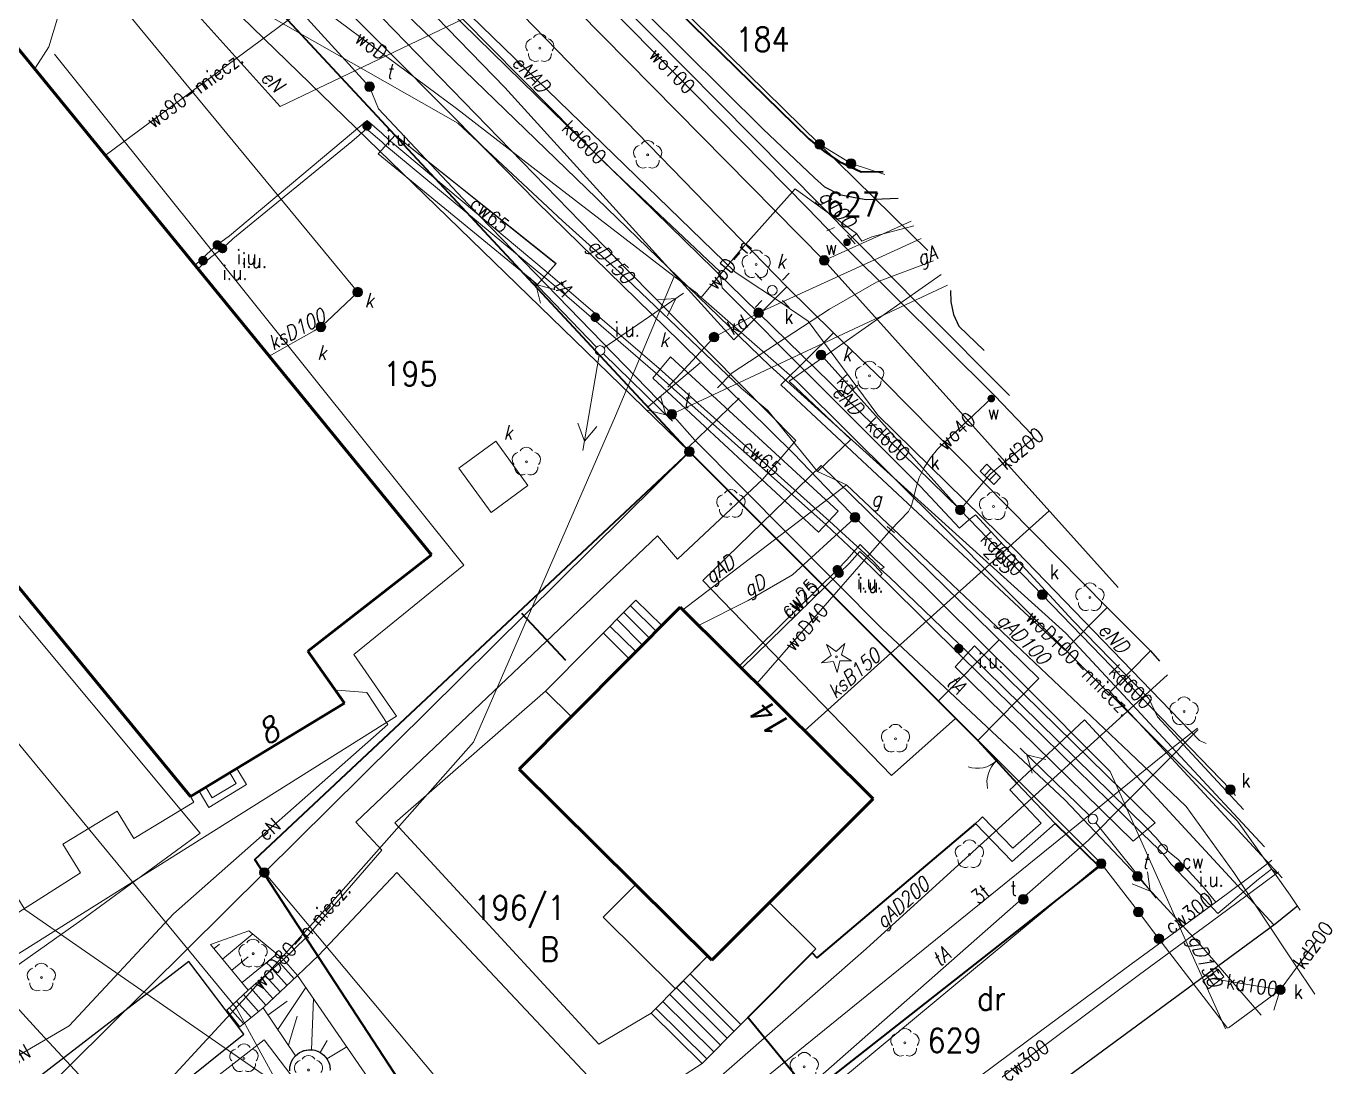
# Model space of a CAD drawing. Header units: metres. Extents: x 6548154 to 6548408, y 5572968 to 5573189.
# Drawn here: x 6548340.7 to 6548408.3, y 5573049.7 to 5573103.5 of the extents above; entities that cross this region are included whole.
import ezdxf
from ezdxf.enums import TextEntityAlignment as Align

# ---------------------------------------------------------------- set-up
doc = ezdxf.new("R2010")
doc.units = ezdxf.units.M
doc.header["$MEASUREMENT"] = 0
for name, color, linetype, lineweight in [('664-Obrys przewodu-SCPOD', 7, 'Continuous', 15), ('905-Brama w ogrodzeniu', 7, 'Continuous', 15), ('BUBZ - Skarpa nieumocniona', 7, 'Continuous', 15), ('BUBZ - Skarpa nieumocniona - wypełnienie', 7, 'Continuous', 15), ('BUUD - Ściana oporowa - symbol', 7, 'Continuous', 15), ('EGBADR_O - Numer porządkowy', 7, 'Continuous', 15), ('EGBB01 - Budynek', 7, 'Continuous', 15), ('EGBD - Działka ewidencyjna', 7, 'Continuous', 15), ('EGBD_O - Działka ewidencyjna', 7, 'Continuous', 15), ('EGBP04 - Punkt graniczny stabilizowany trwale dokładny', 7, 'Continuous', 15), ('EGBS - Schody', 7, 'Continuous', 15), ('EGBU_O - Użytek gruntowy', 7, 'Continuous', 15), ('KTCR - Chodnik', 7, 'Continuous', 15), ('KTJZ - Jezdnia', 7, 'Continuous', 15), ('KTKR - Krawężnik', 7, 'Continuous', 15), ('KTOK - Ogrodzenie trwałe', 7, 'Continuous', 15), ('KTOK - Schody w ciągu komunikacyjnym', 7, 'Continuous', 15), ('OBOP01 - Drzewo iglaste', 7, 'Continuous', 15), ('OBOP02 - Drzewo liściaste', 7, 'Continuous', 15), ('SUPC - Przewód ciepłowniczy', 7, 'Continuous', 15), ('SUPC_O - Przewód ciepłowniczy - opis', 7, 'Continuous', 15), ('SUPE - Przewód elektroenergetyczny', 7, 'Continuous', 15), ('SUPE_O - Przewód elektroenergetyczny - opis', 7, 'Continuous', 15), ('SUPE_O - Przewód elektroenergetyczny niskiego napięcia', 7, 'Continuous', 15), ('SUPG - Przewód gazowy', 7, 'Continuous', 15), ('SUPG_O - Przewód gazowy - opis', 7, 'Continuous', 15), ('SUPK - Przewód kanalizacyjny', 7, 'Continuous', 15), ('SUPK_O - Przewód kanalizacyjny - opis', 7, 'Continuous', 15), ('SUPT - Przewód telekomunikacyjny', 7, 'Continuous', 15), ('SUPT_O - Przewód telekomunikacyjny - opis', 7, 'Continuous', 15), ('SUPW - Przewód wodociągowy', 7, 'Continuous', 15), ('SUPW_O - Przewód wodociągowy - opis', 7, 'Continuous', 15), ('SUSM01 - Latarnia', 7, 'Continuous', 15), ('SUSM04_E - Słup', 7, 'Continuous', 15), ('SUUS05 - Kratka ściekowa', 7, 'Continuous', 15), ('SUUS15_C - Studzienka - przewód ciepłowniczy', 7, 'Continuous', 15), ('SUUS15_C - Studzienka okrągła - przewód ciepłowniczy', 7, 'Continuous', 15), ('SUUS22_G - Właz - opis', 7, 'Continuous', 15), ('SUUS22_G - Właz okrągły', 7, 'Continuous', 15), ('SUUS22_K - Właz', 7, 'Continuous', 15), ('SUUS22_K - Właz - opis', 7, 'Continuous', 15), ('SUUS22_K - Właz okrągły', 7, 'Continuous', 15), ('SUUS22_T - Właz - opis', 7, 'Continuous', 15), ('SUUS22_T - Właz okrągły', 7, 'Continuous', 15), ('SUUS25_W - Zasuwa lub zawór', 7, 'Continuous', 15), ('SUUS25_W - Zasuwa lub zawór - opis', 7, 'Continuous', 15), ('SUUS31 - Inne urządzenie techniczne - opis', 7, 'Continuous', 15), ('SUUS31 - Inne urządzenie techniczne - symbol', 7, 'Continuous', 15), ('SUXW - Punkt zmiany cech lub źródła danych o położeniu przewodu', 7, 'Continuous', 15)]:
    doc.layers.add(name, color=color, linetype=linetype, lineweight=lineweight)
doc.styles.get("Standard").update_dxf_attribs({"font": 'txt.shx', "width": 0.75})

# ---------------------------------------------------------------- blocks, each defined once
blk = doc.blocks.new('905')
at = {"color": 0, "linetype": 'Continuous', "lineweight": 15}
for centre, start, end in [((-1.5, 0), 0, 60), ((1.5, 0), 120, 180)]:
    blk.add_arc(centre, 1.5, start, end, dxfattribs=at)
blk = doc.blocks.new('EGBP04_02')
at = {"layer": 'EGBP04 - Punkt graniczny stabilizowany trwale dokładny', "linetype": 'Continuous', "lineweight": 18}
h = blk.add_hatch(color=7, dxfattribs=at)
edge = h.paths.add_edge_path()
edge.add_arc((0, 0), 0.5, 0, 360)
at = {"layer": 'EGBP04 - Punkt graniczny stabilizowany trwale dokładny', "color": 96, "linetype": 'Continuous', "lineweight": 18}
blk.add_circle((0, 0), 0.5, dxfattribs=at)
blk = doc.blocks.new('OBOP02_01')
at = {"layer": 'OBOP02 - Drzewo liściaste', "color": 96, "linetype": 'Continuous', "lineweight": 18}
blk.add_circle((0, 0), 0.1, dxfattribs=at)
for centre, start, end in [((0, 0.75), 30.14713, 149.85287), ((-0.713292, 0.231763), 102.14713, 221.85287), ((0.713292, 0.231763), 318.14713, 77.85287), ((-0.440839, -0.606763), 174.14713, 293.85287), ((0.440839, -0.606763), 246.14713, 5.85287)]:
    blk.add_arc(centre, 0.75, start, end, dxfattribs=at)
blk = doc.blocks.new('SUSM01')
at = {"layer": 'SUSM01 - Latarnia', "color": 7, "linetype": 'Continuous', "lineweight": 18}
for p, q in [((-1.767767, 1.767767), (-1.06066, 1.06066)), ((1.06066, 1.06066), (1.767767, 1.767767)), ((-1.767767, -1.767767), (-1.06066, -1.06066)), ((1.06066, -1.06066), (1.767767, -1.767767))]:
    blk.add_line(p, q, dxfattribs=at)
blk.add_circle((0, 0), 0.5, dxfattribs=at)
blk = doc.blocks.new('SUSM04_E')
at = {"layer": 'SUSM04_E - Słup', "color": 7, "linetype": 'Continuous', "lineweight": 18}
blk.add_circle((0, 0), 0.5, dxfattribs=at)
blk = doc.blocks.new('OBOP01_01')
at = {"layer": 'OBOP01 - Drzewo iglaste', "color": 96, "linetype": 'Continuous', "lineweight": 18, "flags": 128}
blk.add_lwpolyline([(0.884136, 1.380501), (-0.030797, 0.563971), (-1.031722, 1.272469), (-0.550182, 0.144665), (-1.525693, -0.598437), (-0.307362, -0.458824), (0.088436, -1.619499), (0.354882, -0.422491), (1.581168, -0.415753), (0.525277, 0.207879), (0.884136, 1.380501)], close=True, dxfattribs=at)
at = {"layer": 'OBOP01 - Drzewo iglaste', "color": 96, "linetype": 'Continuous', "lineweight": 18}
blk.add_circle((0, 0), 0.1, dxfattribs=at)
blk = doc.blocks.new('SUUS05')
at = {"layer": 'SUUS05 - Kratka ściekowa', "color": 7, "linetype": 'Continuous', "lineweight": 18, "flags": 128}
blk.add_lwpolyline([(1, 0.5), (1, -0.5), (-1, -0.5), (-1, 0.5), (1, 0.5)], close=True, dxfattribs=at)
for points in [[(-0.35, 0.5), (-0.35, -0.5)], [(0.35, 0.5), (0.35, -0.5)]]:
    blk.add_lwpolyline(points, dxfattribs=at)
blk = doc.blocks.new('SUPE04')
at = {"layer": 'SUPE_O - Przewód elektroenergetyczny niskiego napięcia', "color": 1, "linetype": 'Continuous', "lineweight": 18}
for p, q in [((0.5, 0), (10.5, 0)), ((9.532051, 0), (7.8, 1)), ((7.8, -1), (9.532051, 0))]:
    blk.add_line(p, q, dxfattribs=at)
blk = doc.blocks.new('SUUS22_01')
at = {"layer": 'SUUS22_K - Właz okrągły', "linetype": 'Continuous', "lineweight": 18}
h = blk.add_hatch(color=7, dxfattribs=at)
edge = h.paths.add_edge_path()
edge.add_arc((0, 0), 0.5, 0, 360)
at = {"layer": 'SUUS22_K - Właz okrągły', "color": 7, "linetype": 'Continuous', "lineweight": 18}
blk.add_circle((0, 0), 0.5, dxfattribs=at)
blk = doc.blocks.new('SUUS25')
at = {"layer": 'SUUS25_W - Zasuwa lub zawór', "linetype": 'Continuous', "lineweight": 15}
h = blk.add_hatch(color=7, dxfattribs=at)
edge = h.paths.add_edge_path()
edge.add_arc((0, 0), 0.4, 0, 360)
blk = doc.blocks.new('SUXX_01_2')
at = {"layer": 'SUXW - Punkt zmiany cech lub źródła danych o położeniu przewodu', "color": 7, "linetype": 'Continuous', "lineweight": 18}
blk.add_line((0, -0.5), (0, 0.5), dxfattribs=at)
blk = doc.blocks.new('SUUS22_01_2')
at = {"layer": 'SUUS22_T - Właz okrągły', "linetype": 'Continuous', "lineweight": 18}
h = blk.add_hatch(color=7, dxfattribs=at)
edge = h.paths.add_edge_path()
edge.add_arc((0, 0), 0.5, 0, 360)
at = {"layer": 'SUUS22_T - Właz okrągły', "color": 7, "linetype": 'Continuous', "lineweight": 18}
blk.add_circle((0, 0), 0.5, dxfattribs=at)
blk = doc.blocks.new('SUUS22_01_3')
at = {"layer": 'SUUS22_G - Właz okrągły', "linetype": 'Continuous', "lineweight": 18}
h = blk.add_hatch(color=7, dxfattribs=at)
edge = h.paths.add_edge_path()
edge.add_arc((0, 0), 0.5, 0, 360)
at = {"layer": 'SUUS22_G - Właz okrągły', "color": 7, "linetype": 'Continuous', "lineweight": 18}
blk.add_circle((0, 0), 0.5, dxfattribs=at)
blk = doc.blocks.new('SUUS15_02')
at = {"layer": 'SUUS15_C - Studzienka okrągła - przewód ciepłowniczy', "color": 212, "linetype": 'Continuous', "lineweight": 18}
blk.add_circle((0, 0), 0.5, dxfattribs=at)
blk = doc.blocks.new('SUUS31')
at = {"layer": 'SUUS31 - Inne urządzenie techniczne - symbol', "linetype": 'Continuous', "lineweight": 15}
h = blk.add_hatch(color=7, dxfattribs=at)
edge = h.paths.add_edge_path()
edge.add_arc((0, 0), 0.5, 0, 360)

msp = doc.modelspace()

# ---------------------------------------------------------------- linework, layer by layer
at = {"layer": '664-Obrys przewodu-SCPOD', "color": 6, "linetype": 'Continuous', "lineweight": 18, "flags": 128}
for points in [[(6548368.16, 5573091.23), (6548359.82, 5573097.88), (6548358.94, 5573096.91), (6548367.19, 5573090.15), (6548368.16, 5573091.23)], [(6548368.15, 5573091.22), (6548359.82, 5573097.88), (6548358.94, 5573096.91), (6548367.19, 5573090.15), (6548368.15, 5573091.22)], [(6548382.77, 5573078.42), (6548374.09, 5573086.4), (6548373.16, 5573085.29), (6548381.75, 5573077.32), (6548382.77, 5573078.42)], [(6548399.17, 5573062.29), (6548389.83, 5573071.44), (6548388.82, 5573070.35), (6548398.03, 5573061.33), (6548399.17, 5573062.29)]]:
    msp.add_lwpolyline(points, close=True, dxfattribs=at)
at = {"layer": 'BUBZ - Skarpa nieumocniona', "color": 7, "linetype": 'Continuous', "lineweight": 18, "flags": 128}
msp.add_lwpolyline([(6548354.05, 5573055.2), (6548352.22, 5573053.62), (6548350.27, 5573055.98), (6548352.26, 5573056.7), (6548354.05, 5573055.2)], close=True, dxfattribs=at)
msp.add_lwpolyline([(6548356.46, 5573049.46), (6548356.44, 5573049.71), (6548356.36, 5573049.95), (6548356.23, 5573050.16), (6548356.05, 5573050.33), (6548355.83, 5573050.46), (6548355.59, 5573050.53), (6548355.34, 5573050.54), (6548355.09, 5573050.49), (6548354.87, 5573050.39), (6548354.67, 5573050.23), (6548352.99, 5573052.71), (6548354.78, 5573054.38), (6548366.15, 5573037.88)], dxfattribs=at)
at = {"layer": 'BUBZ - Skarpa nieumocniona - wypełnienie', "color": 7, "linetype": 'Continuous', "lineweight": 18}
for p, q in [((6548350.45, 5573055.77), (6548350.74, 5573056.01)), ((6548350.89, 5573055.23), (6548352.46, 5573056.53)), ((6548351.37, 5573054.65), (6548352.21, 5573055.34)), ((6548351.9, 5573054.01), (6548353.7, 5573055.49)), ((6548353.75, 5573051.59), (6548355.21, 5573053.76)), ((6548353.24, 5573052.33), (6548354.23, 5573053.05)), ((6548355.49, 5573050.53), (6548355.6, 5573053.19)), ((6548354.3, 5573050.78), (6548354.75, 5573052.27)), ((6548355.94, 5573050.39), (6548356.31, 5573051.01)), ((6548356.29, 5573050.06), (6548357.32, 5573050.69))]:
    msp.add_line(p, q, dxfattribs=at)
at = {"layer": 'BUUD - Ściana oporowa - symbol', "color": 0, "lineweight": 18}
for p, q in [((6548391.655, 5573063.998), (6548391.838, 5573064.169)), ((6548391.655, 5573063.998), (6548393.274, 5573062.273)), ((6548390.24, 5573062.597), (6548390.06, 5573062.424)), ((6548391.807, 5573060.972), (6548390.24, 5573062.597)), ((6548393.274, 5573062.273), (6548391.807, 5573060.972))]:
    msp.add_line(p, q, dxfattribs=at)
at = {"layer": 'BUUD - Ściana oporowa - symbol', "color": 0, "linetype": 'Continuous', "lineweight": 18}
for p, q in [((6548392.02, 5573064.34), (6548391.838, 5573064.169)), ((6548392.02, 5573064.34), (6548393.99, 5573062.24)), ((6548389.88, 5573062.25), (6548390.06, 5573062.424)), ((6548391.78, 5573060.28), (6548389.88, 5573062.25)), ((6548393.99, 5573062.24), (6548391.78, 5573060.28))]:
    msp.add_line(p, q, dxfattribs=at)
at = {"layer": 'EGBB01 - Budynek', "color": 7, "linetype": 'Continuous', "lineweight": 50, "flags": 128}
for points in [[(6548361.71, 5573076.15), (6548334.76, 5573109.15)], [(6548320.85, 5573098.21), (6548349.24, 5573063.65)], [(6548355.31, 5573071.16), (6548361.71, 5573076.15)], [(6548366.25, 5573065.06), (6548374.59, 5573073.44)], [(6548374.59, 5573073.44), (6548384.57, 5573063.52)], [(6548357.21, 5573068.48), (6548355.31, 5573071.16)], [(6548349.24, 5573063.65), (6548357.21, 5573068.48)], [(6548376.23, 5573055.17), (6548366.25, 5573065.06)], [(6548384.57, 5573063.52), (6548376.23, 5573055.17)]]:
    msp.add_lwpolyline(points, dxfattribs=at)
at = {"layer": 'EGBD - Działka ewidencyjna', "color": 96, "linetype": 'Continuous', "lineweight": 18, "flags": 128}
for points in [[(6548367.78, 5573111.18), (6548381.8, 5573097.4)], [(6548346.48, 5573109.24), (6548375.06, 5573081.49)], [(6548381.8, 5573097.4), (6548383.43, 5573096.4)], [(6548381.8, 5573097.4), (6548387.403, 5573091.899)], [(6548383.43, 5573096.4), (6548385.178, 5573095.836)], [(6548375.06, 5573081.49), (6548353.06, 5573059.71)], [(6548375.06, 5573081.49), (6548396.38, 5573060.17)], [(6548396.38, 5573060.17), (6548371.259, 5573039.325)], [(6548398.31, 5573057.67), (6548396.38, 5573060.17)], [(6548353.06, 5573059.71), (6548336.98, 5573043.78)], [(6548353.06, 5573059.71), (6548370.404, 5573038.992)], [(6548398.31, 5573057.67), (6548399.37, 5573056.28)], [(6548399.37, 5573056.28), (6548402.928, 5573051.655)]]:
    msp.add_lwpolyline(points, dxfattribs=at)
at = {"layer": 'EGBS - Schody', "color": 7, "linetype": 'Continuous', "lineweight": 18}
for p, q in [((6548367.61, 5573069.09), (6548372.29, 5573073.81)), ((6548372.01, 5573073.52), (6548373.35, 5573072.19)), ((6548372.29, 5573073.81), (6548373.64, 5573072.49)), ((6548371.3, 5573072.82), (6548372.64, 5573071.48)), ((6548371.66, 5573073.17), (6548373, 5573071.84)), ((6548373.64, 5573072.49), (6548368.95, 5573067.76)), ((6548370.95, 5573072.46), (6548372.3, 5573071.13)), ((6548370.6, 5573072.11), (6548371.94, 5573070.77)), ((6548368.95, 5573067.76), (6548367.61, 5573069.09)), ((6548351.63, 5573065.09), (6548349.68, 5573063.92)), ((6548351.59, 5573064.31), (6548351.26, 5573064.87)), ((6548352.13, 5573064.27), (6548351.63, 5573065.09)), ((6548350.03, 5573064.12), (6548350.36, 5573063.57)), ((6548350.18, 5573063.08), (6548352.13, 5573064.27)), ((6548350.36, 5573063.57), (6548351.59, 5573064.31)), ((6548349.68, 5573063.92), (6548350.18, 5573063.08)), ((6548372.28, 5573059.09), (6548370.6, 5573057.4)), ((6548376.02, 5573055.39), (6548372.28, 5573059.09)), ((6548376.23, 5573055.17), (6548379.19, 5573058.16)), ((6548379.19, 5573058.16), (6548381.6, 5573055.76)), ((6548370.6, 5573057.4), (6548374.34, 5573053.69)), ((6548373.09, 5573052.43), (6548376.01, 5573055.39)), ((6548374.34, 5573053.69), (6548376.02, 5573055.39)), ((6548381.6, 5573055.76), (6548375.72, 5573049.82)), ((6548376.01, 5573055.39), (6548376.23, 5573055.17)), ((6548377.38, 5573051.49), (6548374.75, 5573054.11)), ((6548377.73, 5573051.85), (6548375.1, 5573054.46)), ((6548376.68, 5573050.78), (6548374.04, 5573053.4)), ((6548377.02, 5573051.14), (6548374.39, 5573053.75)), ((6548375.97, 5573050.07), (6548373.33, 5573052.68)), ((6548376.32, 5573050.43), (6548373.69, 5573053.04)), ((6548375.72, 5573049.82), (6548373.09, 5573052.43))]:
    msp.add_line(p, q, dxfattribs=at)
at = {"layer": 'KTCR - Chodnik', "color": 7, "linetype": 'Continuous', "lineweight": 18, "flags": 128}
for points in [[(6548330.89, 5573136.21), (6548341.18, 5573125.49), (6548354.31, 5573111.89), (6548365.5, 5573100.34), (6548377.37, 5573087.28)], [(6548380.57, 5573082.07), (6548371.84, 5573090.9), (6548347.68, 5573115.77), (6548329.58, 5573134.18)], [(6548359.9, 5573067.81), (6548357.69, 5573071), (6548363.38, 5573075.62), (6548342.19, 5573102.07)], [(6548377.37, 5573087.28), (6548380.11, 5573090.03)], [(6548382.52, 5573087.64), (6548379.79, 5573084.95), (6548394.5, 5573071.22), (6548396.69, 5573073.43)], [(6548375.62, 5573086.09), (6548372.94, 5573083.83)], [(6548374.96, 5573081.68), (6548377.63, 5573084.27)], [(6548380.57, 5573082.07), (6548378.87, 5573080.07), (6548374.45, 5573075.93), (6548373.41, 5573077.13), (6548357.8, 5573062.31), (6548359.13, 5573060.86), (6548355.22, 5573056.34), (6548354.05, 5573055.2), (6548354.78, 5573054.38)], [(6548375.75, 5573074.82), (6548381.88, 5573080.78)], [(6548393.15, 5573069.75), (6548381.88, 5573080.78)], [(6548375.75, 5573074.82), (6548385.53, 5573064.74), (6548388.83, 5573067.69)], [(6548387.97, 5573068.61), (6548391.1, 5573071.75)], [(6548398.93, 5573071.18), (6548396.84, 5573069.06), (6548405.745, 5573059.435)], [(6548389.99, 5573066.54), (6548393.15, 5573069.75)], [(6548373.09, 5573052.43), (6548370.38, 5573050.83), (6548359.81, 5573062.29), (6548367.61, 5573069.09)], [(6548359.9, 5573067.81), (6548334.28, 5573051.72), (6548334.75, 5573049.4), (6548336.95, 5573049.85), (6548337.52, 5573047.02)], [(6548392.02, 5573064.34), (6548395.51, 5573067.61), (6548405.32, 5573057)], [(6548334.26, 5573053.81), (6548336.1, 5573054.97), (6548335.61, 5573056.85), (6548337.99, 5573058.29), (6548338.95, 5573056.78), (6548343.54, 5573059.69), (6548342.63, 5573061.18), (6548345.44, 5573062.88), (6548346.29, 5573061.47), (6548349.41, 5573063.36), (6548349.24, 5573063.65)], [(6548354.78, 5573054.38), (6548355.86, 5573055.42), (6548359.92, 5573059.72), (6548371.67, 5573047.21), (6548375.72, 5573049.82)]]:
    msp.add_lwpolyline(points, dxfattribs=at)
at = {"layer": 'KTJZ - Jezdnia', "color": 7, "linetype": 'Continuous', "lineweight": 18, "flags": 128}
for points in [[(6548334.76, 5573109.15), (6548341.19, 5573101.34), (6548341.89, 5573102.45), (6548343.8, 5573108.74)], [(6548341.08, 5573048.9), (6548349.15, 5573055.1), (6548351.99, 5573051.35), (6548348.33, 5573048.41)]]:
    msp.add_lwpolyline(points, dxfattribs=at)
at = {"layer": 'KTKR - Krawężnik', "color": 7, "linetype": 'Continuous', "lineweight": 25, "flags": 128}
for points in [[(6548328.11, 5573131.87), (6548331.51, 5573137.19), (6548332.35, 5573137.25), (6548333.4, 5573136.96), (6548334.24, 5573136.46), (6548340.84, 5573129.68), (6548350.22, 5573120.51), (6548365.84, 5573104.71), (6548380.11, 5573090.03), (6548382.52, 5573087.64), (6548385.16, 5573085.1), (6548396.69, 5573073.43), (6548398.93, 5573071.18), (6548399.407, 5573070.653)], [(6548366.77, 5573110.47), (6548372.8, 5573104.21), (6548378.87, 5573098.21), (6548381.53, 5573095.67), (6548382.05, 5573095.2), (6548382.83, 5573094.81), (6548383.62, 5573094.64), (6548384.21, 5573094.55)], [(6548384.21, 5573094.55), (6548385.867, 5573094.617)], [(6548388.572, 5573089.83), (6548388.6, 5573089.25), (6548388.74, 5573088.6), (6548389.01, 5573087.99), (6548390.325, 5573086.726)], [(6548406.561, 5573057.99), (6548405.38, 5573057.04), (6548392.594, 5573047.632)], [(6548348.33, 5573048.41), (6548351.99, 5573051.35), (6548349.15, 5573055.1), (6548341.08, 5573048.9)], [(6548354.37, 5573049.44), (6548354.38, 5573049.66), (6548354.44, 5573049.87), (6548354.53, 5573050.06), (6548354.67, 5573050.23), (6548354.88, 5573050.4), (6548355.13, 5573050.5), (6548355.4, 5573050.54), (6548355.67, 5573050.51), (6548355.92, 5573050.42), (6548356.13, 5573050.26), (6548356.3, 5573050.05), (6548356.42, 5573049.8), (6548356.46, 5573049.54)]]:
    msp.add_lwpolyline(points, dxfattribs=at)
at = {"layer": 'KTOK - Ogrodzenie trwałe', "color": 7, "linetype": 'Continuous', "lineweight": 35, "flags": 128}
for points in [[(6548328.33, 5573131.69), (6548375.06, 5573081.49)], [(6548374.45, 5573104.33), (6548381.25, 5573097.69), (6548382.03, 5573097.05), (6548382.81, 5573096.51), (6548383.95, 5573095.98), (6548385.089, 5573095.994)], [(6548367.325, 5573037.794), (6548352.57, 5573060.38), (6548375.06, 5573081.49)], [(6548375.06, 5573081.49), (6548389.99, 5573066.54), (6548392.02, 5573064.34)], [(6548368.67, 5573070.69), (6548366.38, 5573073.11)], [(6548389.88, 5573062.25), (6548381.66, 5573055.29)], [(6548393.99, 5573062.24), (6548396.28, 5573060.02)], [(6548396.28, 5573060.02), (6548381.32, 5573048.28), (6548376.72, 5573044.63), (6548369.78, 5573039.2)], [(6548381.32, 5573048.28), (6548378.08, 5573052.2), (6548381.41, 5573055.55), (6548381.66, 5573055.29)]]:
    msp.add_lwpolyline(points, dxfattribs=at)
at = {"layer": 'KTOK - Schody w ciągu komunikacyjnym', "color": 7, "linetype": 'Continuous', "lineweight": 18, "flags": 128}
msp.add_lwpolyline([(6548354.78, 5573054.38), (6548352.99, 5573052.71), (6548351.78, 5573051.73), (6548351.11, 5573052.59), (6548352.22, 5573053.62), (6548354.05, 5573055.2), (6548354.78, 5573054.38)], close=True, dxfattribs=at)
msp.add_lwpolyline([(6548354.78, 5573054.38), (6548352.99, 5573052.71), (6548351.78, 5573051.73), (6548351.11, 5573052.59), (6548352.22, 5573053.62), (6548354.05, 5573055.2), (6548354.78, 5573054.38)], close=True, dxfattribs=at)
for points in [[(6548353.482, 5573054.71), (6548354.232, 5573053.869)], [(6548353.861, 5573055.037), (6548354.598, 5573054.21)], [(6548352.725, 5573054.056), (6548353.501, 5573053.186)], [(6548353.104, 5573054.383), (6548353.866, 5573053.528)], [(6548351.976, 5573053.394), (6548352.755, 5573052.52)], [(6548352.347, 5573053.729), (6548353.135, 5573052.845)], [(6548351.243, 5573052.713), (6548351.977, 5573051.89)], [(6548351.61, 5573053.054), (6548352.366, 5573052.205)]]:
    msp.add_lwpolyline(points, dxfattribs=at)
at = {"layer": 'SUPC - Przewód ciepłowniczy', "color": 212, "linetype": 'Continuous', "lineweight": 18, "flags": 128}
for points in [[(6548359.48, 5573097.65), (6548359.13, 5573097.97), (6548358.37, 5573098.64), (6548357.57, 5573097.96), (6548351.25, 5573092.66), (6548350.62, 5573092.19)], [(6548405.48, 5573059.67), (6548405.19, 5573059.89), (6548404.52, 5573059.37), (6548402.42, 5573057.59), (6548401.75, 5573058.32), (6548400, 5573060.14), (6548399.72, 5573060.5), (6548399.55, 5573060.71), (6548399.31, 5573060.95), (6548398.96, 5573061.28), (6548398.49, 5573061.74), (6548389.19, 5573070.86), (6548385.34, 5573074.67), (6548384.94, 5573075.05), (6548384.49, 5573075.5), (6548382.14, 5573077.71), (6548373.29, 5573085.59), (6548368.34, 5573089.86), (6548367.58, 5573090.51), (6548359.3, 5573097.38), (6548359.13, 5573097.53), (6548358.34, 5573098.21), (6548357.58, 5573097.55), (6548351.43, 5573092.51), (6548350.89, 5573092.01), (6548350.26, 5573091.55), (6548349.61, 5573090.96)], [(6548359.48, 5573097.65), (6548367.75, 5573090.73), (6548368.34, 5573090.23), (6548373.49, 5573085.8), (6548382.32, 5573077.9), (6548384.57, 5573075.82), (6548384.98, 5573075.4), (6548385.42, 5573074.99), (6548389.47, 5573071.1), (6548398.75, 5573062), (6548399.23, 5573061.5), (6548399.55, 5573061.11), (6548399.78, 5573060.87), (6548400, 5573060.67), (6548400.36, 5573060.38), (6548401.68, 5573058.95), (6548402.32, 5573058.18)], [(6548367.75, 5573090.73), (6548359.48, 5573097.65)], [(6548350.62, 5573092.19), (6548350.08, 5573091.71), (6548349.47, 5573091.14)], [(6548350.62, 5573092.19), (6548350.08, 5573091.71), (6548349.47, 5573091.14)], [(6548383.9, 5573076.68), (6548383.23, 5573075.91), (6548382.72, 5573075.38), (6548377.65, 5573070.4)], [(6548382.81, 5573075.21), (6548383.35, 5573075.73), (6548383.89, 5573076.33), (6548384.65, 5573075.62), (6548385.04, 5573075.19), (6548384.94, 5573075.05)], [(6548385.14, 5573075.52), (6548384.68, 5573075.92), (6548383.9, 5573076.68)], [(6548385.14, 5573075.52), (6548384.68, 5573075.92), (6548383.9, 5573076.68)], [(6548382.81, 5573075.21), (6548377.77, 5573070.28)], [(6548382.81, 5573075.21), (6548377.77, 5573070.28)], [(6548384.98, 5573075.4), (6548385.14, 5573075.52)], [(6548384.98, 5573075.4), (6548385.14, 5573075.52)], [(6548405.224, 5573060.357), (6548404.61, 5573059.89), (6548402.32, 5573058.18), (6548402.06, 5573057.99), (6548402.05, 5573057.98), (6548398.83, 5573055.62), (6548397.94, 5573054.97), (6548393.3, 5573051.55), (6548383.65, 5573044.35), (6548383.07, 5573043.924)], [(6548405.224, 5573060.357), (6548404.61, 5573059.89), (6548402.32, 5573058.18), (6548402.06, 5573057.99), (6548402.05, 5573057.98)], [(6548405.48, 5573059.67), (6548404.73, 5573059.12), (6548401.68, 5573056.86), (6548398.36, 5573054.43), (6548388.76, 5573047.25), (6548385.671, 5573044.936)], [(6548405.571, 5573059.742), (6548405.48, 5573059.67)], [(6548405.571, 5573059.742), (6548405.48, 5573059.67)]]:
    msp.add_lwpolyline(points, dxfattribs=at)
at = {"layer": 'SUPE - Przewód elektroenergetyczny', "color": 1, "linetype": 'Continuous', "lineweight": 18, "flags": 128}
for points in [[(6548404.835, 5573061.045), (6548394.55, 5573072.1), (6548379.22, 5573085.94), (6548354.98, 5573109.4), (6548350.63, 5573109.21), (6548340.72, 5573119.4), (6548340.53, 5573121.82), (6548323.93, 5573140.5), (6548321.46, 5573140.37), (6548296.65, 5573167.2), (6548288.198, 5573172.832)], [(6548321.72, 5573115.64), (6548321.1, 5573116.53), (6548323.97, 5573118.76), (6548324.39, 5573119.95), (6548331.05, 5573125.97), (6548332.51, 5573125.45), (6548332.47, 5573123.18), (6548346.42, 5573107.66), (6548353.87, 5573099.35), (6548363.34, 5573103.88), (6548370.68, 5573096.45), (6548376.63, 5573090.82), (6548376.75, 5573089.97), (6548381.6, 5573085.11), (6548387.03, 5573079.69), (6548389.04, 5573077.53), (6548389.53, 5573077.96), (6548389.87, 5573078.22), (6548394.91, 5573072.76), (6548398.85, 5573068.72), (6548399.29, 5573067.76), (6548403.744, 5573062.977)], [(6548358.29, 5573110.07), (6548358.55, 5573109.01), (6548363.73, 5573104.07), (6548377.43, 5573090.78), (6548380.03, 5573089.05), (6548380.32, 5573088.85), (6548380.61, 5573088.66), (6548381.21, 5573088.24), (6548384.82, 5573083.39), (6548391.99, 5573076.34), (6548401.47, 5573066.55), (6548401.821, 5573066.38)], [(6548362.201, 5573035.799), (6548357.88, 5573041.43), (6548356.57, 5573044.13), (6548355.5, 5573047.42), (6548353.56, 5573049.12), (6548351.6, 5573052.7), (6548334.89, 5573072.96), (6548330.53, 5573078.54), (6548329.54, 5573080.66), (6548327.55, 5573082.16), (6548321.26, 5573086.77), (6548319.37, 5573094.47), (6548318.21, 5573096.03)], [(6548315.21, 5573093.58), (6548326.56, 5573080.44), (6548334.07, 5573068.41), (6548340.65, 5573057.79), (6548365.61, 5573040.53), (6548368.784, 5573038.362)], [(6548352.692, 5573032.096), (6548343.02, 5573044.3), (6548338.94, 5573049.44), (6548342.95, 5573051.77), (6548348.36, 5573057.58), (6548359.44, 5573067.38), (6548358.36, 5573069.02), (6548356.82, 5573069.14)], [(6548364.107, 5573036.541), (6548353.05, 5573051.05), (6548349.94, 5573048.64), (6548328.13, 5573033.92)]]:
    msp.add_lwpolyline(points, dxfattribs=at)
at = {"layer": 'SUPG - Przewód gazowy', "color": 52, "linetype": 'Continuous', "lineweight": 18, "flags": 128}
for points in [[(6548286.395, 5573172.183), (6548291.07, 5573168.95), (6548296.26, 5573165), (6548296.48, 5573164.85), (6548296.65, 5573164.68), (6548307.39, 5573154.87), (6548314.89, 5573147.99), (6548321.44, 5573142.17), (6548325.77, 5573138.17), (6548326.02, 5573137.95), (6548326.27, 5573137.68), (6548338.27, 5573124.46), (6548340.84, 5573121.78), (6548352.87, 5573109.03), (6548354.45, 5573107.28), (6548354.66, 5573107.05), (6548354.94, 5573106.78), (6548362.97, 5573098.7)], [(6548283.595, 5573171.174), (6548284.29, 5573170.72), (6548290.97, 5573165.87), (6548294.48, 5573162.7), (6548301.37, 5573156.15), (6548308.67, 5573148.74), (6548320.32, 5573136.91), (6548329.36, 5573127.79), (6548336.14, 5573121.06), (6548349.91, 5573107.28), (6548352.91, 5573104.27), (6548363.07, 5573098.49)], [(6548362.97, 5573098.7), (6548367.16, 5573094.43), (6548374.56, 5573087.19), (6548380.45, 5573081.4), (6548383.39, 5573078.34), (6548383.64, 5573078.09), (6548383.88, 5573077.85), (6548392.26, 5573069.54), (6548396.85, 5573064.94), (6548400.67, 5573056.36), (6548402.824, 5573051.614)], [(6548363.07, 5573098.49), (6548368.5, 5573093.44), (6548371.43, 5573090.8), (6548377.76, 5573084.76), (6548379.12, 5573083.62), (6548381.7, 5573080.46), (6548383.19, 5573079.78), (6548388.34, 5573074.92), (6548397.84, 5573065.92), (6548400.78, 5573063.12), (6548403.24, 5573059.71), (6548406.36, 5573055.04), (6548407.45, 5573053.415)], [(6548383.64, 5573092.25), (6548383.24, 5573092.69)], [(6548387.697, 5573091.378), (6548384.75, 5573090.27), (6548382.32, 5573088.86), (6548377.28, 5573085.58), (6548376.51, 5573084.79)], [(6548381.7, 5573080.46), (6548383.42, 5573082.13), (6548380.22, 5573085.14), (6548388.104, 5573090.657)], [(6548354.83, 5573035.64), (6548354.75, 5573035.81), (6548346.17, 5573046.32), (6548344.3, 5573048.34), (6548342.81, 5573049.95), (6548341.45, 5573051.42), (6548339.82, 5573053.19), (6548334.35, 5573063.77), (6548331.28, 5573071.3), (6548330.77, 5573074.06), (6548330.3, 5573078.13), (6548329.61, 5573080.62), (6548328.54, 5573084.35), (6548328.63, 5573085.29), (6548330.12, 5573086.56)], [(6548374.72, 5573073.31), (6548383.19, 5573079.78)], [(6548375.54, 5573072.49), (6548378.11, 5573073.79), (6548380.4, 5573075.11), (6548383.38, 5573077.85), (6548383.64, 5573078.09)], [(6548364.82, 5573043.87), (6548375.17, 5573047.85), (6548384.21, 5573055.76), (6548399.813, 5573069.934)]]:
    msp.add_lwpolyline(points, dxfattribs=at)
at = {"layer": 'SUPK - Przewód kanalizacyjny', "color": 36, "linetype": 'Continuous', "lineweight": 18, "flags": 128}
for points in [[(6548296.131, 5573175.689), (6548340.04, 5573133.96), (6548382.04, 5573091.39), (6548397.256, 5573074.46)], [(6548307.04, 5573161.29), (6548308.33, 5573159.66), (6548324.36, 5573143.02), (6548329.87, 5573137.63), (6548333.48, 5573134.07), (6548340.92, 5573126.9), (6548345.84, 5573121.78), (6548348.25, 5573119.25), (6548358.63, 5573108.31), (6548359.46, 5573107.44), (6548378.64, 5573088.68), (6548389.08, 5573078.48), (6548393.33, 5573074.09), (6548403.07, 5573064)], [(6548341.62, 5573109.44), (6548341.89, 5573109.14), (6548357.63, 5573090.06), (6548357.89, 5573089.75), (6548357.6, 5573089.48), (6548356.27, 5573088.22), (6548355.98, 5573087.95)], [(6548382.04, 5573091.39), (6548386.544, 5573093.419)], [(6548378.64, 5573088.68), (6548387.053, 5573092.518)], [(6548373.95, 5573084.83), (6548376.06, 5573087.13), (6548376.34, 5573087.42), (6548378.64, 5573088.68)], [(6548355.98, 5573087.95), (6548355.63, 5573087.75), (6548353.31, 5573086.43)], [(6548389.08, 5573078.48), (6548382.14, 5573086.21), (6548381.88, 5573086.5)], [(6548389.08, 5573078.48), (6548390.64, 5573080.32), (6548392.883, 5573082.199)], [(6548381.04, 5573067.06), (6548393.69, 5573078.43)], [(6548403.07, 5573064), (6548403.337, 5573063.697)], [(6548407.556, 5573056.23), (6548405.65, 5573053.64)], [(6548405.65, 5573053.64), (6548402.19, 5573054.2)], [(6548405.65, 5573053.64), (6548402.979, 5573051.675)], [(6548405.65, 5573053.64), (6548405.319, 5573052.586)]]:
    msp.add_lwpolyline(points, dxfattribs=at)
at = {"layer": 'SUPT - Przewód telekomunikacyjny', "color": 30, "linetype": 'Continuous', "lineweight": 18, "flags": 128}
for points in [[(6548358.5, 5573100.38), (6548335.42, 5573125.67), (6548335.09, 5573126.04), (6548334.72, 5573126.39), (6548304.06, 5573154.89), (6548303.87, 5573155.06)], [(6548358.5, 5573100.38), (6548358.96, 5573099.23), (6548363.6, 5573094.3), (6548373.44, 5573084.18), (6548374.15, 5573083.43), (6548375.34, 5573082.08), (6548385.05, 5573072.33), (6548394.5, 5573063.47), (6548398.26, 5573059.51)], [(6548388.416, 5573090.105), (6548374.15, 5573083.43)], [(6548327.38, 5573088.53), (6548349.73, 5573061.75)], [(6548401.363, 5573067.19), (6548399.66, 5573065.84), (6548376.58, 5573047.13), (6548356.96, 5573039.44), (6548343.635, 5573028.57)], [(6548368.301, 5573038.174), (6548380.97, 5573048.39), (6548395.73, 5573061.39), (6548401.405, 5573067.117)], [(6548325.24, 5573044.28), (6548343.61, 5573057.26), (6548349.73, 5573061.75)], [(6548398.26, 5573059.51), (6548401.54, 5573055.94), (6548404.664, 5573052.331)]]:
    msp.add_lwpolyline(points, dxfattribs=at)
at = {"layer": 'SUPW - Przewód wodociągowy', "color": 5, "linetype": 'Continuous', "lineweight": 18, "flags": 128}
for points in [[(6548298.107, 5573176.401), (6548298.66, 5573175.99), (6548302.97, 5573172.61), (6548306.57, 5573169.29), (6548321.05, 5573154.74), (6548332.69, 5573143.18), (6548341.82, 5573134.21), (6548357.04, 5573119.12), (6548373.06, 5573103.12), (6548387.17, 5573088.89), (6548391.638, 5573084.403)], [(6548352.69, 5573122.81), (6548355.16, 5573120.29), (6548362.33, 5573113.12), (6548363.76, 5573111.69), (6548366.29, 5573109.22), (6548381.18, 5573094.1), (6548383.1, 5573092.11), (6548390.87, 5573084.39), (6548392.766, 5573082.406)], [(6548355.57, 5573104.77), (6548355.43, 5573104.67), (6548344.82, 5573096.82)], [(6548355.57, 5573104.77), (6548359.94, 5573101.53), (6548363, 5573099.26)], [(6548363, 5573099.26), (6548367.88, 5573095.47), (6548374.28, 5573090.56), (6548375.44, 5573089.69), (6548375.54, 5573089.6), (6548375.67, 5573089.48), (6548375.8, 5573089.37), (6548380.25, 5573085.47), (6548380.37, 5573085.36), (6548380.76, 5573084.99), (6548388.15, 5573077.65), (6548394.44, 5573071.32), (6548403.44, 5573062.36), (6548406.17, 5573058.54), (6548406.691, 5573057.761)], [(6548383.71, 5573092.78), (6548380.53, 5573095.1), (6548377.67, 5573091.88), (6548375.67, 5573089.48)], [(6548382.58, 5573093.1), (6548382.18, 5573092.92)], [(6548386.681, 5573093.177), (6548384.5, 5573092.61), (6548383.99, 5573092.38), (6548383.71, 5573092.78)], [(6548383.1, 5573092.11), (6548383.22, 5573092.33), (6548383.71, 5573092.78)], [(6548319.55, 5573041.88), (6548334.17, 5573038.52), (6548342.24, 5573044.68), (6548346.17, 5573046.84), (6548352.13, 5573053.29), (6548356.87, 5573058.53), (6548363.88, 5573066.45), (6548371.24, 5573083.35), (6548374.28, 5573090.56)], [(6548390.87, 5573084.39), (6548390.69, 5573084.24), (6548388.34, 5573082.04), (6548387.91, 5573081.63), (6548387.54, 5573081.17), (6548387.21, 5573080.68), (6548386.96, 5573080.15), (6548386.78, 5573079.59), (6548386.65, 5573079.01), (6548386.56, 5573078.71), (6548386.41, 5573078.4), (6548385.49, 5573077.45)], [(6548378.55, 5573069.5), (6548385.49, 5573077.45)]]:
    msp.add_lwpolyline(points, dxfattribs=at)
at = {"layer": 'SUUS22_K - Właz', "color": 7, "linetype": 'Continuous', "lineweight": 18, "flags": 128}
msp.add_lwpolyline([(6548363.13, 5573080.63), (6548365.04, 5573082.03), (6548366.7, 5573079.74), (6548364.8, 5573078.35), (6548363.13, 5573080.63)], close=True, dxfattribs=at)

# ---------------------------------------------------------------- block references
at = {"layer": '905-Brama w ogrodzeniu', "color": 7, "linetype": 'Continuous', "lineweight": 35, "rotation": 132.158}
msp.add_blockref('905', (6548390.96, 5573065.49), dxfattribs=at)
at = {"layer": 'EGBP04 - Punkt graniczny stabilizowany trwale dokładny', "color": 96, "linetype": 'Continuous', "lineweight": 18, "xscale": 0.5, "yscale": 0.5, "zscale": 0.5}
for p in [(6548381.8, 5573097.4), (6548383.43, 5573096.4), (6548375.06, 5573081.49), (6548396.38, 5573060.17), (6548353.06, 5573059.71), (6548398.31, 5573057.67), (6548399.37, 5573056.28)]:
    msp.add_blockref('EGBP04_02', p, dxfattribs=at)
at = {"layer": 'OBOP01 - Drzewo iglaste', "color": 96, "linetype": 'Continuous', "lineweight": 18, "xscale": 0.5, "yscale": 0.5, "zscale": 0.5}
msp.add_blockref('OBOP01_01', (6548382.67, 5573070.87), dxfattribs=at)
at = {"layer": 'OBOP02 - Drzewo liściaste', "color": 96, "linetype": 'Continuous', "lineweight": 18, "xscale": 0.5, "yscale": 0.5, "zscale": 0.5}
for p in [(6548367.32, 5573102.37), (6548372.9, 5573096.85), (6548378.52, 5573091.18), (6548384.39, 5573085.42), (6548366.62, 5573080.97), (6548377.21, 5573078.78), (6548390.81, 5573078.66), (6548395.8, 5573073.95), (6548400.67, 5573068.05), (6548385.73, 5573066.63), (6548389.56, 5573060.65), (6548352.47, 5573055.51), (6548341.51, 5573054.27), (6548386.22, 5573050.89), (6548352, 5573050.09), (6548355.34, 5573049.49), (6548381.01, 5573049.65)]:
    msp.add_blockref('OBOP02_01', p, dxfattribs=at)
at = {"layer": 'SUPE_O - Przewód elektroenergetyczny niskiego napięcia', "color": 1, "linetype": 'Continuous', "lineweight": 18, "xscale": 0.5, "yscale": 0.5, "zscale": 0.5}
for p, rotation in [((6548370.43, 5573086.73), 134.104), ((6548370.43, 5573086.73), 34.449), ((6548370.43, 5573086.73), 260.292), ((6548370.43, 5573086.73), 315.714), ((6548395.95, 5573062.48), 135.714), ((6548395.95, 5573062.48), 308.571)]:
    msp.add_blockref('SUPE04', p, dxfattribs=dict(at, rotation=rotation))
at = {"layer": 'SUSM01 - Latarnia', "color": 7, "linetype": 'Continuous', "lineweight": 18, "xscale": 0.5, "yscale": 0.5, "zscale": 0.5}
msp.add_blockref('SUSM01', (6548379.35, 5573089.84), dxfattribs=at)
at = {"layer": 'SUSM04_E - Słup', "color": 7, "linetype": 'Continuous', "lineweight": 18, "xscale": 0.5, "yscale": 0.5, "zscale": 0.5}
for p in [(6548379.35, 5573089.84), (6548370.43, 5573086.73), (6548395.95, 5573062.48)]:
    msp.add_blockref('SUSM04_E', p, dxfattribs=at)
at = {"layer": 'SUUS05 - Kratka ściekowa', "color": 7, "linetype": 'Continuous', "lineweight": 18, "xscale": 0.5, "yscale": 0.5, "zscale": 0.5}
for p, rotation in [((6548390.64, 5573080.32), 315.536), ((6548402.19, 5573054.2), 37.349)]:
    msp.add_blockref('SUUS05', p, dxfattribs=dict(at, rotation=rotation))
at = {"layer": 'SUUS15_C - Studzienka okrągła - przewód ciepłowniczy', "color": 212, "linetype": 'Continuous', "lineweight": 18, "xscale": 0.5, "yscale": 0.5, "zscale": 0.5}
msp.add_blockref('SUUS15_02', (6548399.57, 5573060.92), dxfattribs=at)
at = {"layer": 'SUUS22_G - Właz okrągły', "color": 7, "linetype": 'Continuous', "lineweight": 18, "xscale": 0.5, "yscale": 0.5, "zscale": 0.5, "rotation": 313.095}
msp.add_blockref('SUUS22_01_3', (6548383.64, 5573078.09), dxfattribs=at)
at = {"layer": 'SUUS22_K - Właz okrągły', "color": 7, "linetype": 'Continuous', "lineweight": 18, "xscale": 0.5, "yscale": 0.5, "zscale": 0.5}
for p, rotation in [((6548382.04, 5573091.39), 223.474), ((6548405.65, 5573053.64), 295.083)]:
    msp.add_blockref('SUUS22_01', p, dxfattribs=dict(at, rotation=rotation))
for p in [(6548357.89, 5573089.75), (6548378.64, 5573088.68), (6548355.98, 5573087.95), (6548376.34, 5573087.42), (6548381.88, 5573086.5), (6548389.08, 5573078.48), (6548393.33, 5573074.09), (6548403.07, 5573064)]:
    msp.add_blockref('SUUS22_01', p, dxfattribs=at)
at = {"layer": 'SUUS22_T - Właz okrągły', "color": 7, "linetype": 'Continuous', "lineweight": 18, "xscale": 0.5, "yscale": 0.5, "zscale": 0.5}
for p, rotation in [((6548358.5, 5573100.38), 304.155), ((6548374.15, 5573083.43), 313.069), ((6548398.26, 5573059.51), 220.907), ((6548392.35, 5573058.32), 41.468)]:
    msp.add_blockref('SUUS22_01_2', p, dxfattribs=dict(at, rotation=rotation))
at = {"layer": 'SUUS25_W - Zasuwa lub zawór', "color": 7, "linetype": 'Continuous', "lineweight": 15, "xscale": 0.5, "yscale": 0.5, "zscale": 0.5}
for p, rotation in [((6548383.22, 5573092.33), 131.75), ((6548390.69, 5573084.24), 132.16)]:
    msp.add_blockref('SUUS25', p, dxfattribs=dict(at, rotation=rotation))
at = {"layer": 'SUUS31 - Inne urządzenie techniczne - symbol', "color": 7, "linetype": 'Continuous', "lineweight": 15, "xscale": 0.5, "yscale": 0.5, "zscale": 0.5}
for p in [(6548358.37, 5573098.36), (6548350.62, 5573092.19), (6548350.89, 5573092.01), (6548349.88, 5573091.38), (6548370.19, 5573088.45), (6548382.72, 5573075.38), (6548382.81, 5573075.21), (6548389.01, 5573071.3), (6548400.42, 5573059.99)]:
    msp.add_blockref('SUUS31', p, dxfattribs=at)
at = {"layer": 'SUXW - Punkt zmiany cech lub źródła danych o położeniu przewodu', "color": 7, "linetype": 'Continuous', "lineweight": 18, "xscale": 0.5, "yscale": 0.5, "zscale": 0.5, "rotation": 228.145}
msp.add_blockref('SUXX_01_2', (6548385.49, 5573077.45), dxfattribs=at)

# ---------------------------------------------------------------- texts
at = {"layer": 'EGBADR_O - Numer porządkowy', "color": 7, "linetype": 'Continuous', "lineweight": 25, "oblique": 15, "width": 0.87}
for s, rotation, p in [('14', 135.167, (6548379.79, 5573067.99)), ('8', 30.521, (6548353.56, 5573066.5))]:
    msp.add_text(s, height=1.25, rotation=rotation, dxfattribs=at).set_placement(p, align=Align.CENTER)
at = {"layer": 'EGBD_O - Działka ewidencyjna', "color": 96, "linetype": 'Continuous', "lineweight": 25, "width": 0.87}
for s, p in [('184', (6548377.45, 5573102.21)), ('195', (6548359.22, 5573084.9)), ('196/1', (6548363.89, 5573057.27))]:
    msp.add_text(s, height=1.25, dxfattribs=at).set_placement(p)
msp.add_text('627', height=1.25, dxfattribs=at).set_placement((6548384.92, 5573094.91), align=Align.TOP_RIGHT)
msp.add_text('629', height=1.25, dxfattribs=at).set_placement((6548390.19, 5573050.39), align=Align.RIGHT)
at = {"layer": 'EGBU_O - Użytek gruntowy', "color": 96, "linetype": 'Continuous', "lineweight": 18, "width": 0.87}
for s, p in [('B', (6548367.34, 5573055.12)), ('dr', (6548389.95, 5573052.58))]:
    msp.add_text(s, height=1.25, dxfattribs=at).set_placement(p)
at = {"layer": 'SUPC_O - Przewód ciepłowniczy - opis', "color": 212, "linetype": 'Continuous', "lineweight": 18, "width": 0.87}
for s, rotation, p in [('cw65', 320.079, (6548363.62, 5573094.19)), ('cw65', 320.079, (6548363.62, 5573094.19)), ('cw65', 318.282, (6548377.72, 5573081.65)), ('cw25', 44.487, (6548380.19, 5573072.89)), ('cw25', 44.368, (6548380.29, 5573072.75)), ('cw25', 44.368, (6548380.29, 5573072.75)), ('cw300', 36.144, (6548400.01, 5573056.49)), ('cw300', 36.143, (6548400.01, 5573056.49)), ('cw300', 36.143, (6548400.01, 5573056.49))]:
    msp.add_text(s, height=0.75, rotation=rotation, dxfattribs=at).set_placement(p)
msp.add_text('cw300', height=0.75, rotation=36.793, dxfattribs=at).set_placement((6548391.31, 5573049.15), align=Align.MIDDLE_LEFT)
msp.add_text('cw300', height=0.75, rotation=36.793, dxfattribs=at).set_placement((6548391.31, 5573049.15), align=Align.MIDDLE_LEFT)
at = {"layer": 'SUPE_O - Przewód elektroenergetyczny - opis', "color": 1, "linetype": 'Continuous', "lineweight": 18, "oblique": 15, "width": 0.87}
for s, rotation, p in [('eNAD', 313.914, (6548366.35, 5573102.11)), ('eN', 316.828, (6548353.32, 5573101.34)), ('eND', 314.345, (6548382.93, 5573085.05)), ('2eS', 317.217, (6548390.73, 5573076.77)), ('eND', 313.358, (6548396.72, 5573072.74))]:
    msp.add_text(s, height=0.75, rotation=rotation, dxfattribs=at).set_placement(p, align=Align.TOP_LEFT)
at = {"layer": 'SUPE_O - Przewód elektroenergetyczny - opis', "color": 1, "linetype": 'Continuous', "lineweight": 18, "width": 0.87}
for rotation, p in [(41.492, (6548352.88, 5573061.58)), (30.158, (6548339.88, 5573049.99))]:
    msp.add_text('eN', height=0.75, rotation=rotation, dxfattribs=at).set_placement(p, align=Align.MIDDLE_LEFT)
at = {"layer": 'SUPG_O - Przewód gazowy - opis', "color": 52, "linetype": 'Continuous', "lineweight": 18, "oblique": 15, "width": 0.87}
for s, rotation, p in [('g100', 311.633, (6548382.26, 5573095.14)), ('gD150', 314.847, (6548370.28, 5573092.63)), ('gA', 23.072, (6548386.71, 5573091.78)), ('gAD', 36.621, (6548375.74, 5573075.23)), ('gD', 29.196, (6548377.74, 5573074.62)), ('gAD100', 315.805, (6548391.44, 5573073.24)), ('gAD200', 41.525, (6548384.6, 5573057.33)), ('gD150', 293.688, (6548401.55, 5573056.58))]:
    msp.add_text(s, height=0.75, rotation=rotation, dxfattribs=at).set_placement(p, align=Align.TOP_LEFT)
at = {"layer": 'SUPK_O - Przewód kanalizacyjny - opis', "color": 36, "linetype": 'Continuous', "lineweight": 18, "width": 0.87}
for s, rotation, p in [('kd600', 315.634, (6548368.66, 5573098.44)), ('kd', 28.715, (6548377.102, 5573087.837)), ('kd', 311.917, (6548382.91, 5573085.35)), ('kd600', 315.666, (6548384.38, 5573083.07)), ('kd200', 39.949, (6548391.2, 5573080.79)), ('kd600', 314.072, (6548390.34, 5573077.18)), ('kd600', 313.989, (6548396.99, 5573070.3)), ('kd200', 53.654, (6548406.56, 5573054.88)), ('kd100', 350.806, (6548402.87, 5573054.09))]:
    msp.add_text(s, height=0.75, rotation=rotation, dxfattribs=at).set_placement(p, align=Align.MIDDLE_LEFT)
at = {"layer": 'SUPK_O - Przewód kanalizacyjny - opis', "color": 36, "linetype": 'Continuous', "lineweight": 18, "oblique": 15, "width": 0.87}
for s, rotation, p in [('ksD100', 28.913, (6548353.13, 5573087.37)), ('ksB150', 41.212, (6548382.12, 5573069.24))]:
    msp.add_text(s, height=0.75, rotation=rotation, dxfattribs=at).set_placement(p, align=Align.TOP_LEFT)
at = {"layer": 'SUPT_O - Przewód telekomunikacyjny - opis', "color": 30, "linetype": 'Continuous', "lineweight": 18, "oblique": 15, "width": 0.87}
for rotation, p in [(313.478, (6548368.45, 5573090.59)), (316.095, (6548388.82, 5573070.03)), (40.63, (6548387.52, 5573055.36))]:
    msp.add_text('tA', height=0.75, rotation=rotation, dxfattribs=at).set_placement(p, align=Align.TOP_LEFT)
at = {"layer": 'SUPT_O - Przewód telekomunikacyjny - opis', "color": 30, "linetype": 'Continuous', "lineweight": 18, "width": 0.87}
msp.add_text('3t', height=0.75, rotation=39.03, dxfattribs=at).set_placement((6548390.02, 5573058.02))
at = {"layer": 'SUPW_O - Przewód wodociągowy - opis', "color": 5, "linetype": 'Continuous', "lineweight": 18, "width": 0.87}
for s, rotation, p in [('woD', 323.446, (6548357.9, 5573103.04)), ('wo100', 314.561, (6548373.18, 5573102.22)), ('niecz.', 36.497, (6548349.8, 5573100.5)), ('wo90-n', 36.497, (6548347.08, 5573098.5)), ('woD-n', 50.147, (6548376.14, 5573090.04)), ('wo40', 43.636, (6548388.06, 5573081.77)), ('woD40', 48.881, (6548380.16, 5573071.35)), ('woD100-n', 314.818, (6548392.67, 5573073.1)), ('niecz.', 315.128, (6548396, 5573069.76)), ('niecz.', 47.868, (6548355.62, 5573057.15)), ('woD80-n', 47.868, (6548352.61, 5573053.83))]:
    msp.add_text(s, height=0.75, rotation=rotation, dxfattribs=at).set_placement(p, align=Align.MIDDLE_LEFT)
at = {"layer": 'SUUS15_C - Studzienka - przewód ciepłowniczy', "color": 212, "linetype": 'Continuous', "lineweight": 15, "width": 0.87}
msp.add_text('cw', height=0.75, dxfattribs=at).set_placement((6548400.57, 5573059.92))
at = {"layer": 'SUUS22_G - Właz - opis', "color": 7, "linetype": 'Continuous', "lineweight": 18, "oblique": 15, "width": 0.87}
msp.add_text('g', height=0.75, dxfattribs=at).set_placement((6548384.47, 5573079.42), align=Align.TOP_LEFT)
at = {"layer": 'SUUS22_K - Właz - opis', "color": 7, "linetype": 'Continuous', "lineweight": 18, "oblique": 15, "width": 0.87}
for p in [(6548379.57, 5573091.72), (6548358.24, 5573089.7), (6548373.5, 5573087.66), (6548355.78, 5573086.99), (6548365.42, 5573082.87)]:
    msp.add_text('k', height=0.75, dxfattribs=at).set_placement(p, align=Align.TOP_LEFT)
at = {"layer": 'SUUS22_K - Właz - opis', "color": 7, "linetype": 'Continuous', "lineweight": 18, "width": 0.87}
for p in [(6548379.97, 5573088.11), (6548387.54, 5573080.57), (6548393.72, 5573074.9), (6548403.64, 5573064.11), (6548406.35, 5573053.17)]:
    msp.add_text('k', height=0.75, dxfattribs=at).set_placement(p)
at = {"layer": 'SUUS22_K - Właz - opis', "color": 7, "linetype": 'Continuous', "lineweight": 18, "oblique": 15, "width": 0.87}
msp.add_text('k', height=0.75, dxfattribs=at).set_placement((6548382.97, 5573086.18))
at = {"layer": 'SUUS22_T - Właz - opis', "color": 7, "linetype": 'Continuous', "lineweight": 18, "oblique": 15, "width": 0.87}
for p in [(6548359.35, 5573101.55), (6548374.71, 5573084.53), (6548398.48, 5573060.66)]:
    msp.add_text('t', height=0.75, dxfattribs=at).set_placement(p, align=Align.TOP_LEFT)
at = {"layer": 'SUUS22_T - Właz - opis', "color": 7, "linetype": 'Continuous', "lineweight": 18, "width": 0.87}
msp.add_text('t', height=0.75, dxfattribs=at).set_placement((6548391.68, 5573058.52))
at = {"layer": 'SUUS25_W - Zasuwa lub zawór - opis', "color": 7, "linetype": 'Continuous', "lineweight": 18, "width": 0.87}
for p in [(6548382.1, 5573091.68), (6548390.5, 5573083.15)]:
    msp.add_text('w', height=0.75, dxfattribs=at).set_placement(p)
at = {"layer": 'SUUS31 - Inne urządzenie techniczne - opis', "color": 7, "linetype": 'Continuous', "lineweight": 18, "width": 0.87}
for p in [(6548359.37, 5573097.36), (6548351.62, 5573091.19), (6548351.89, 5573091.01), (6548350.88, 5573090.38), (6548371.19, 5573087.45), (6548383.72, 5573074.38), (6548383.81, 5573074.21), (6548390.01, 5573070.3), (6548401.42, 5573058.99)]:
    msp.add_text('i.u.', height=0.75, dxfattribs=at).set_placement(p)

doc.saveas('drawing.dxf')
